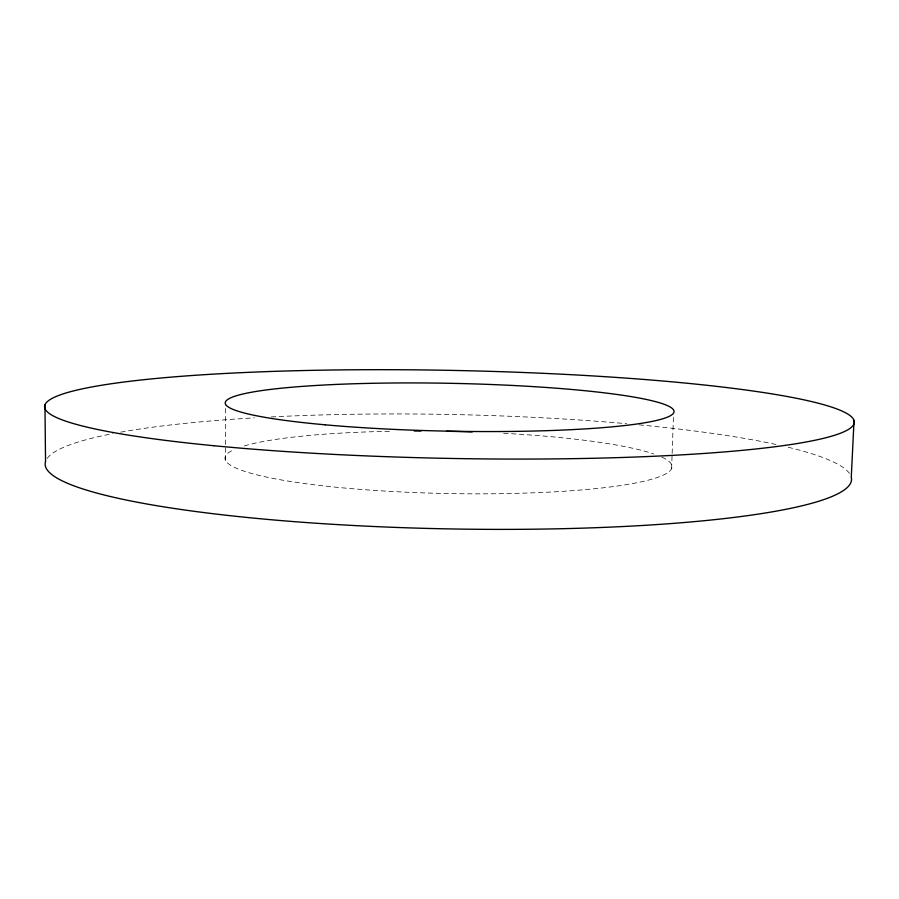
<?xml version="1.0" encoding="UTF-8"?>
<svg xmlns="http://www.w3.org/2000/svg" width="899" height="899" viewBox="0 0 899 899"><rect width="100%" height="100%" fill="white"/><g stroke="black" fill="none" stroke-linecap="round" stroke-linejoin="round"><path stroke-width="0.67" stroke-dasharray="4.5 3.37" d="M225.447 460.243L225.593 404.55M671.609 468.649L672.104 454.748M672.149 453.354L673.497 415.799M47.197 458.378A403.258 57.21 1.1 0 1 112.667 433.655M120.713 432.149A403.258 57.21 1.1 0 1 254.496 417.844M271.318 416.922A403.258 57.21 1.1 0 1 626.614 423.687M639.144 424.845A403.258 57.21 1.1 0 1 777.714 444.859M788.243 447.286A403.258 57.21 1.1 0 1 849.791 473.908M661.889 457.153A223.593 31.117 1.1 0 1 450.86 493.596A223.593 31.117 1.1 0 1 233.819 449.714M244.292 445.926A223.593 31.117 1.1 0 1 389.402 431.295M503.654 433.296A223.593 31.117 1.1 0 1 653.719 453.939"/><path stroke-width="1.35" d="M854.05 420.395L851.274 477.178A403.258 57.21 1.1 0 1 446.803 528.859A403.258 57.21 1.1 0 1 45.546 461.58L44.95 404.764M414.315 431.026A223.593 31.117 1.1 0 1 421.013 431.014M446.578 431.262A223.593 31.117 1.1 0 1 472.177 431.925M213.737 445.713A404.966 44.029 1.1 0 0 852.398 426.328A404.966 44.029 1.1 0 0 282.207 371.107A404.966 44.029 1.1 0 0 213.737 445.713M325.18 424.811A224.503 23.947 1.1 0 0 673.587 413.023A224.503 23.947 1.1 0 0 349.981 383.895A224.503 23.947 1.1 0 0 325.18 424.811"/></g></svg>
